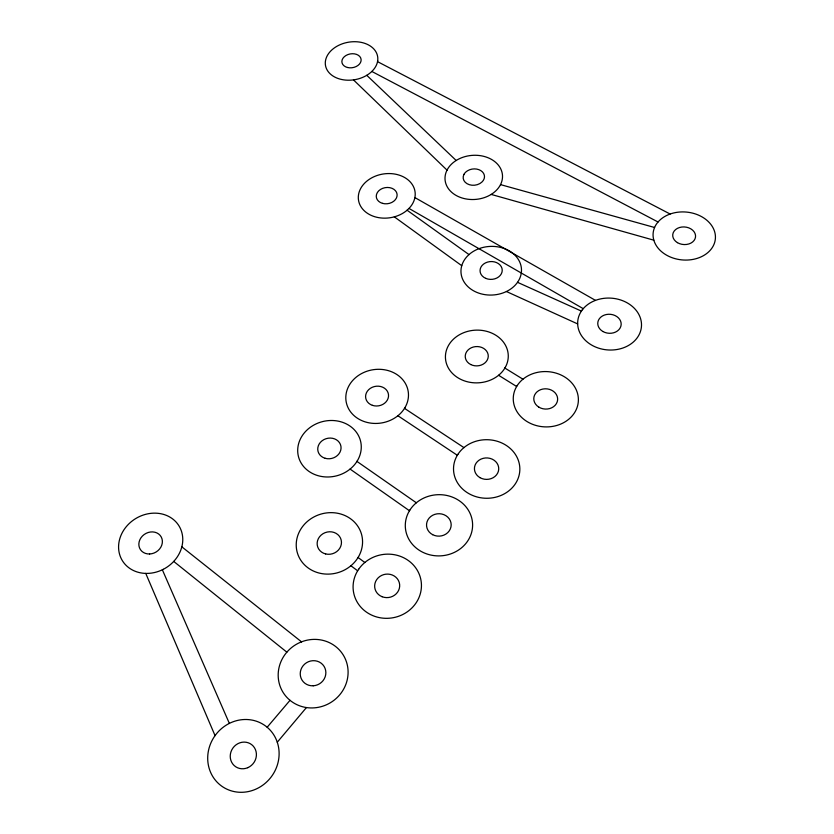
<?xml version="1.0" encoding="UTF-8"?>
<svg xmlns="http://www.w3.org/2000/svg" width="834" height="834" viewBox="0 0 834 834"><rect width="100%" height="100%" fill="white"/><g stroke="black" fill="none" stroke-linecap="round" stroke-linejoin="round"><path stroke-width="1.25" d="M277.274 742.218L276.471 740.05A37.228 34.861 -53.5 0 0 230.486 722.849L228.37 723.902A37.228 34.861 -53.5 0 0 215.725 734.712L214.328 736.672A37.228 34.861 -53.5 0 0 238.117 792.175A37.228 34.861 -53.5 0 0 277.274 742.218L306.432 707.555M267.161 727.248L290.013 700.32M408.994 208.437L406.46 210.762A28.585 22.153 -8.4 0 1 395.201 216.6L393.387 217.101A28.585 22.153 -8.4 0 1 358.464 199.899A28.585 22.153 -8.4 0 1 387.31 173.587A28.585 22.153 -8.4 0 1 414.915 197.46L414.581 198.919A28.585 22.153 -8.4 0 1 408.994 208.437L583.258 308.674M670.129 214.025L671.954 213.431A31.244 24.019 5.2 0 1 713.466 228.652A31.244 24.019 5.2 0 1 693.763 259.259A31.244 24.019 5.2 0 1 654.127 241.13L653.658 239.587A31.244 24.019 5.2 0 1 654.096 228.725L654.68 227.255A31.244 24.019 5.2 0 1 657.161 223.074L658.214 221.792A31.244 24.019 5.2 0 1 670.129 214.025L377.531 61.643M500.515 184.616L654.586 227.494M491.163 194.416L653.846 240.182M517.518 282.319L581.402 311.103M506.415 291.514L577.67 323.926M371.839 71.463L658.047 222M414.884 197.575L595.507 300.386M504.872 368.055L522.96 379.209M498.576 375.269L516.663 386.507M404.5 408.358L463.954 447.608M397.891 415.739L457.334 455.281M356.942 461.411L416.354 502.787M350.072 469.073L409.473 510.752M407.086 210.22L469.01 254.589M394.315 216.85L461.765 265.702M358.047 557.487L364.844 562.491M350.885 565.754L357.671 570.8M181.843 546.833L301.522 641.836M173.722 561.428L286.854 652.167M366.772 75.31L456.177 160.482M353.48 79.876L447.034 170.136M162.349 569.778L229.36 723.412M145.752 573.406L215.057 735.64M521.333 272.749L521.062 274.334A30.285 24.342 -2.8 0 1 517.789 281.934L516.778 283.341A30.285 24.342 -2.8 0 1 506.832 291.316L505.081 292.129A30.285 24.342 -2.8 0 1 473.055 290.513A30.285 24.342 -2.8 0 1 461.515 266.578L461.953 265.024A30.285 24.342 -2.8 0 1 468.312 255.214L469.636 254.026A30.285 24.342 -2.8 0 1 477.496 249.262L479.269 248.563A30.285 24.342 -2.8 0 1 503.986 248.428L505.738 249.105A30.285 24.342 -2.8 0 1 512.076 252.712L513.463 253.817A30.285 24.342 -2.8 0 1 521.333 272.749M377.698 60.653L377.479 61.914A26.448 19.005 -9.8 0 1 353.877 79.835L352.146 80.043A26.448 19.005 -9.8 0 1 325.291 62.79A26.448 19.005 -9.8 0 1 353.043 41.731A26.448 19.005 -9.8 0 1 377.698 60.653M463.975 174.358L463.933 174.442A10.55 8.09 -4.6 0 0 467.061 183.699A10.55 8.09 -4.6 0 0 479.613 183.678L480.269 183.282A10.561 8.1 -4.6 0 0 482.417 171.877A10.561 8.1 -4.6 0 0 467.676 170.699L466.686 171.356A10.55 8.09 -4.6 0 0 464.215 173.952L463.975 174.358M447.201 169.782L446.544 171.147A28.794 22.08 -4.6 0 0 456.365 195.583A28.794 22.08 -4.6 0 0 490.017 195.104L491.549 194.186A28.794 22.08 -4.6 0 0 491.143 159.211A28.794 22.08 -4.6 0 0 447.201 169.782M457.908 454.342L456.896 456.01A33.162 29.284 0.9 0 0 484.658 498.211A33.162 29.284 0.9 0 0 518.029 459.524A33.162 29.284 0.9 0 0 464.642 447.034L463.078 448.338A33.162 29.284 0.9 0 0 457.908 454.342M505.289 367.367L504.351 368.92A31.442 26.375 -2.4 0 1 499.41 374.581L497.919 375.811A31.442 26.375 -2.4 0 1 447.253 365.751A31.442 26.375 -2.4 0 1 478.351 330.128A31.442 26.375 -2.4 0 1 505.289 367.367M517.288 385.475L516.329 387.059A32.578 27.658 3.1 0 0 544.404 426.862A32.578 27.658 3.1 0 0 576.419 390.218A32.578 27.658 3.1 0 0 523.762 378.553L522.251 379.783A32.578 27.658 3.1 0 0 517.288 385.475M410.067 509.782L409.014 511.523A33.662 30.608 -2.5 0 0 436.255 555.83A33.662 30.608 -2.5 0 0 470.96 515.589A33.662 30.608 -2.5 0 0 417.063 502.193L415.457 503.538A33.662 30.608 -2.5 0 0 410.067 509.782M358.537 556.695L357.432 558.488A33.402 30.493 -16.7 0 1 351.812 564.972L350.144 566.369A33.402 30.493 -16.7 0 1 297.561 553.505A33.402 30.493 -16.7 0 1 332.912 512.691A33.402 30.493 -16.7 0 1 358.537 556.695M404.949 407.659L403.937 409.254A31.442 26.949 -9.3 0 1 398.756 415.03L397.203 416.291A31.442 26.949 -9.3 0 1 347.236 405.731A31.442 26.949 -9.3 0 1 379.877 369.316A31.442 26.949 -9.3 0 1 404.949 407.659M357.411 460.681L356.347 462.349A32.005 28.012 -13.8 0 1 350.968 468.343L349.373 469.646A32.005 28.012 -13.8 0 1 298.968 458.325A32.005 28.012 -13.8 0 1 332.87 420.513A32.005 28.012 -13.8 0 1 357.411 460.681M358.703 569.184L357.546 570.988A34.246 32.036 -9.6 0 0 383.077 618.171A34.246 32.036 -9.6 0 0 420.2 576.961A34.246 32.036 -9.6 0 0 366.157 561.428L364.468 562.794A34.246 32.036 -9.6 0 0 358.703 569.184M582.33 309.8L581.308 311.238A31.963 25.948 4.4 0 0 577.66 322.477L577.67 324.176A31.963 25.948 4.4 0 0 615.023 349.79A31.963 25.948 4.4 0 0 640.032 317.035A31.963 25.948 4.4 0 0 595.966 300.198L594.131 300.918A31.963 25.948 4.4 0 0 583.456 308.424L582.33 309.8M163.276 569.33L161.296 570.279A33.235 28.909 -31.5 0 1 146.596 573.427L144.501 573.354A33.235 28.909 -31.5 0 1 122.786 531.706A33.235 28.909 -31.5 0 1 174.64 520.593A33.235 28.909 -31.5 0 1 163.276 569.33M301.668 641.784L299.562 642.66A35.424 33.808 -32.6 0 0 291.431 701.415A35.424 33.808 -32.6 0 0 347.611 677.948A35.424 33.808 -32.6 0 0 301.668 641.784M247.771 767.687A13.646 12.781 -53.5 0 0 251.764 744.72A13.646 12.781 -53.5 0 0 230.434 753.926A13.646 12.781 -53.5 0 0 247.771 767.687M149.63 553.984A12.187 10.592 -31.5 0 0 161.275 537.044A12.187 10.592 -31.5 0 0 140.956 537.805A12.187 10.592 -31.5 0 0 149.63 553.984M313.23 685.788A12.99 12.395 -32.6 0 0 324.061 666.356A12.99 12.395 -32.6 0 0 301.856 667.586A12.99 12.395 -32.6 0 0 313.23 685.788M382.128 596.727A12.552 11.749 -9.6 0 0 399.622 584.311A12.552 11.749 -9.6 0 0 379.751 576.523A12.552 11.749 -9.6 0 0 382.128 596.727M325.635 553.932A12.249 11.176 -16.7 0 0 341.189 540.057A12.249 11.176 -16.7 0 0 321.1 535.105A12.249 11.176 -16.7 0 0 325.635 553.932M432.669 534.688A12.343 11.228 -2.5 0 0 451.184 524.847A12.343 11.228 -2.5 0 0 432.69 515.256A12.343 11.228 -2.5 0 0 432.669 534.688M325.166 458.293A11.739 10.269 -13.8 0 0 340.929 446.232A11.739 10.269 -13.8 0 0 322.122 440.748A11.739 10.269 -13.8 0 0 325.166 458.293M479.998 477.663A12.156 10.738 0.9 0 0 498.722 469.208A12.156 10.738 0.9 0 0 481.009 459.096A12.156 10.738 0.9 0 0 479.998 477.663M372.391 405.334A11.53 9.883 -9.3 0 0 388.488 394.555A11.53 9.883 -9.3 0 0 370.306 388.352A11.53 9.883 -9.3 0 0 372.391 405.334M538.837 407.128A11.947 10.144 3.1 0 0 557.602 400.039A11.947 10.144 3.1 0 0 540.703 389.655A11.947 10.144 3.1 0 0 538.837 407.128M470.689 364.521A11.53 9.674 -2.4 0 0 488.265 356.358A11.53 9.674 -2.4 0 0 471.293 347.768A11.53 9.674 -2.4 0 0 470.689 364.521M485.774 278.379A11.103 8.924 -2.8 0 0 502.235 270.112A11.103 8.924 -2.8 0 0 485.409 262.929A11.103 8.924 -2.8 0 0 485.774 278.379M382.483 203.35A10.477 8.121 -8.4 0 0 397.067 194.155A10.477 8.121 -8.4 0 0 380.523 189.422A10.477 8.121 -8.4 0 0 382.483 203.35M602.961 331.525A11.718 9.508 4.4 0 0 621.153 324.707A11.718 9.508 4.4 0 0 604.285 315.106A11.718 9.508 4.4 0 0 602.961 331.525M677.427 242.642A11.457 8.809 5.2 0 0 695.514 237.075A11.457 8.809 5.2 0 0 679.47 227.526A11.457 8.809 5.2 0 0 677.427 242.642M347.486 67.491A9.695 6.964 -9.8 0 0 361.091 59.339A9.695 6.964 -9.8 0 0 345.922 55.524A9.695 6.964 -9.8 0 0 347.486 67.491"/></g></svg>
